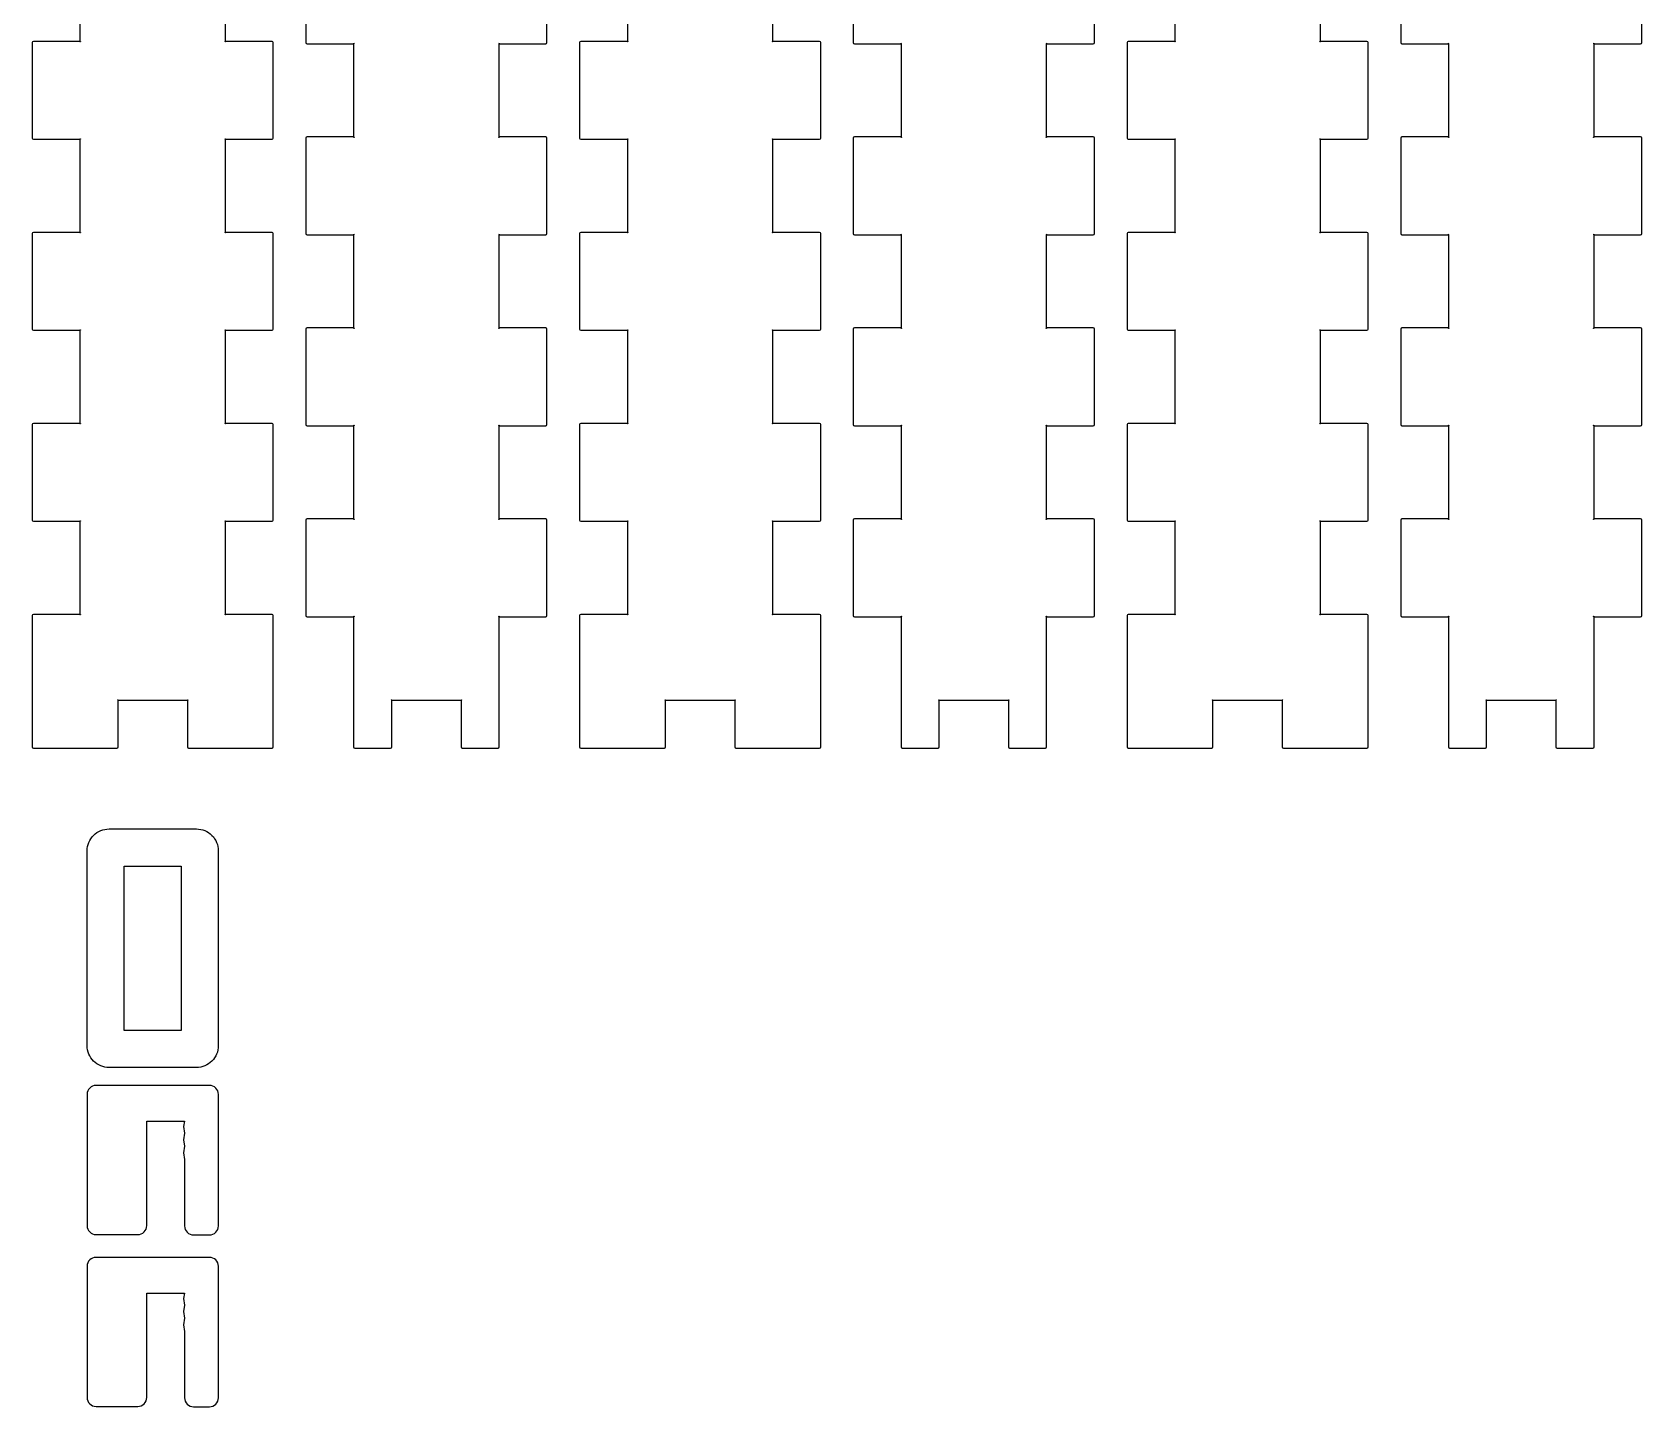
# Model space of a CAD drawing. Header units: millimetres. Extents: x 4 to 597, y 21 to 392.
# Drawn here: x 301.9 to 436.8, y 46.7 to 161.9 of the extents above; entities that cross this region are included whole.
import ezdxf

# ---------------------------------------------------------------- set-up
doc = ezdxf.new("R2010")
doc.units = ezdxf.units.MM
doc.layers.add('Layer_1', color=7, linetype='CONTINUOUS')

msp = doc.modelspace()

# ---------------------------------------------------------------- linework, layer by layer
at = {"layer": 'Layer_1', "color": 7}
for p, q in [((305.941, 168.906), (305.941, 161.106)), ((318.141, 161.106), (318.141, 168.906)), ((324.875, 169.006), (324.875, 161.006)), ((345.075, 161.006), (345.075, 169.006)), ((351.809, 168.906), (351.809, 161.106)), ((364.009, 161.106), (364.009, 168.906)), ((370.74307, 169.006), (370.74307, 161.006)), ((390.94307, 161.006), (390.94307, 169.006)), ((397.677, 168.906), (397.677, 161.106)), ((409.877, 161.106), (409.877, 168.906)), ((416.611, 169.006), (416.611, 161.006)), ((436.811, 161.006), (436.811, 169.006)), ((301.941, 161.006), (301.941, 153.006)), ((305.941, 161.106), (302.041, 161.106)), ((322.041, 161.106), (318.141, 161.106)), ((322.141, 153.006), (322.141, 161.006)), ((324.975, 160.906), (328.875, 160.906)), ((328.875, 160.906), (328.875, 153.106)), ((341.075, 153.106), (341.075, 160.906)), ((341.075, 160.906), (344.975, 160.906)), ((347.809, 161.006), (347.809, 153.006)), ((351.809, 161.106), (347.909, 161.106)), ((367.909, 161.106), (364.009, 161.106)), ((368.009, 153.006), (368.009, 161.006)), ((370.84307, 160.906), (374.74307, 160.906)), ((374.74307, 160.906), (374.74307, 153.106)), ((386.94307, 153.106), (386.94307, 160.906)), ((386.94307, 160.906), (390.84307, 160.906)), ((393.677, 161.006), (393.677, 153.006)), ((397.677, 161.106), (393.777, 161.106)), ((413.777, 161.106), (409.877, 161.106)), ((413.877, 153.006), (413.877, 161.006)), ((416.711, 160.906), (420.611, 160.906)), ((420.611, 160.906), (420.611, 153.106)), ((432.811, 153.106), (432.811, 160.906)), ((432.811, 160.906), (436.711, 160.906)), ((302.041, 152.906), (305.941, 152.906)), ((305.941, 152.906), (305.941, 145.106)), ((318.141, 145.106), (318.141, 152.906)), ((318.141, 152.906), (322.041, 152.906)), ((324.875, 153.006), (324.875, 145.006)), ((328.875, 153.106), (324.975, 153.106)), ((344.975, 153.106), (341.075, 153.106)), ((345.075, 145.006), (345.075, 153.006)), ((347.909, 152.906), (351.809, 152.906)), ((351.809, 152.906), (351.809, 145.106)), ((364.009, 145.106), (364.009, 152.906)), ((364.009, 152.906), (367.909, 152.906)), ((370.74307, 153.006), (370.74307, 145.006)), ((374.74307, 153.106), (370.84307, 153.106)), ((390.84307, 153.106), (386.94307, 153.106)), ((390.94307, 145.006), (390.94307, 153.006)), ((393.777, 152.906), (397.677, 152.906)), ((397.677, 152.906), (397.677, 145.106)), ((409.877, 145.106), (409.877, 152.906)), ((409.877, 152.906), (413.777, 152.906)), ((416.611, 153.006), (416.611, 145.006)), ((420.611, 153.106), (416.711, 153.106)), ((436.711, 153.106), (432.811, 153.106)), ((436.811, 145.006), (436.811, 153.006)), ((301.941, 145.006), (301.941, 137.006)), ((305.941, 145.106), (302.041, 145.106)), ((322.041, 145.106), (318.141, 145.106)), ((322.141, 137.006), (322.141, 145.006)), ((324.975, 144.906), (328.875, 144.906)), ((328.875, 144.906), (328.875, 137.106)), ((341.075, 137.106), (341.075, 144.906)), ((341.075, 144.906), (344.975, 144.906)), ((347.809, 145.006), (347.809, 137.006)), ((351.809, 145.106), (347.909, 145.106)), ((367.909, 145.106), (364.009, 145.106)), ((368.009, 137.006), (368.009, 145.006)), ((370.84307, 144.906), (374.74307, 144.906)), ((374.74307, 144.906), (374.74307, 137.106)), ((386.94307, 137.106), (386.94307, 144.906)), ((386.94307, 144.906), (390.84307, 144.906)), ((393.677, 145.006), (393.677, 137.006)), ((397.677, 145.106), (393.777, 145.106)), ((413.777, 145.106), (409.877, 145.106)), ((413.877, 137.006), (413.877, 145.006)), ((416.711, 144.906), (420.611, 144.906)), ((420.611, 144.906), (420.611, 137.106)), ((432.811, 137.106), (432.811, 144.906)), ((432.811, 144.906), (436.711, 144.906)), ((302.041, 136.906), (305.941, 136.906)), ((305.941, 136.906), (305.941, 129.106)), ((318.141, 129.106), (318.141, 136.906)), ((318.141, 136.906), (322.041, 136.906)), ((324.875, 137.006), (324.875, 129.006)), ((328.875, 137.106), (324.975, 137.106)), ((344.975, 137.106), (341.075, 137.106)), ((345.075, 129.006), (345.075, 137.006)), ((347.909, 136.906), (351.809, 136.906)), ((351.809, 136.906), (351.809, 129.106)), ((364.009, 129.106), (364.009, 136.906)), ((364.009, 136.906), (367.909, 136.906)), ((370.74307, 137.006), (370.74307, 129.006)), ((374.74307, 137.106), (370.84307, 137.106)), ((390.84307, 137.106), (386.94307, 137.106)), ((390.94307, 129.006), (390.94307, 137.006)), ((393.777, 136.906), (397.677, 136.906)), ((397.677, 136.906), (397.677, 129.106)), ((409.877, 129.106), (409.877, 136.906)), ((409.877, 136.906), (413.777, 136.906)), ((416.611, 137.006), (416.611, 129.006)), ((420.611, 137.106), (416.711, 137.106)), ((436.711, 137.106), (432.811, 137.106)), ((436.811, 129.006), (436.811, 137.006)), ((301.941, 129.006), (301.941, 121.006)), ((305.941, 129.106), (302.041, 129.106)), ((322.041, 129.106), (318.141, 129.106)), ((322.141, 121.006), (322.141, 129.006)), ((324.975, 128.906), (328.875, 128.906)), ((328.875, 128.906), (328.875, 121.106)), ((341.075, 121.106), (341.075, 128.906)), ((341.075, 128.906), (344.975, 128.906)), ((347.809, 129.006), (347.809, 121.006)), ((351.809, 129.106), (347.909, 129.106)), ((367.909, 129.106), (364.009, 129.106)), ((368.009, 121.006), (368.009, 129.006)), ((370.84307, 128.906), (374.74307, 128.906)), ((374.74307, 128.906), (374.74307, 121.106)), ((386.94307, 121.106), (386.94307, 128.906)), ((386.94307, 128.906), (390.84307, 128.906)), ((393.677, 129.006), (393.677, 121.006)), ((397.677, 129.106), (393.777, 129.106)), ((413.777, 129.106), (409.877, 129.106)), ((413.877, 121.006), (413.877, 129.006)), ((416.711, 128.906), (420.611, 128.906)), ((420.611, 128.906), (420.611, 121.106)), ((432.811, 121.106), (432.811, 128.906)), ((432.811, 128.906), (436.711, 128.906)), ((302.041, 120.906), (305.941, 120.906)), ((305.941, 120.906), (305.941, 113.106)), ((318.141, 113.106), (318.141, 120.906)), ((318.141, 120.906), (322.041, 120.906)), ((324.875, 121.006), (324.875, 113.006)), ((328.875, 121.106), (324.975, 121.106)), ((344.975, 121.106), (341.075, 121.106)), ((345.075, 113.006), (345.075, 121.006)), ((347.909, 120.906), (351.809, 120.906)), ((351.809, 120.906), (351.809, 113.106)), ((364.009, 113.106), (364.009, 120.906)), ((364.009, 120.906), (367.909, 120.906)), ((370.74307, 121.006), (370.74307, 113.006)), ((374.74307, 121.106), (370.84307, 121.106)), ((390.84307, 121.106), (386.94307, 121.106)), ((390.94307, 113.006), (390.94307, 121.006)), ((393.777, 120.906), (397.677, 120.906)), ((397.677, 120.906), (397.677, 113.106)), ((409.877, 113.106), (409.877, 120.906)), ((409.877, 120.906), (413.777, 120.906)), ((416.611, 121.006), (416.611, 113.006)), ((420.611, 121.106), (416.711, 121.106)), ((436.711, 121.106), (432.811, 121.106)), ((436.811, 113.006), (436.811, 121.006)), ((301.941, 113.006), (301.941, 102.006)), ((305.941, 113.106), (302.041, 113.106)), ((322.041, 113.106), (318.141, 113.106)), ((322.141, 102.006), (322.141, 113.006)), ((324.975, 112.906), (328.875, 112.906)), ((328.875, 112.906), (328.875, 102.006)), ((341.075, 102.006), (341.075, 112.906)), ((341.075, 112.906), (344.975, 112.906)), ((347.809, 113.006), (347.809, 102.006)), ((351.809, 113.106), (347.909, 113.106)), ((367.909, 113.106), (364.009, 113.106)), ((368.009, 102.006), (368.009, 113.006)), ((370.84307, 112.906), (374.74307, 112.906)), ((374.74307, 112.906), (374.74307, 102.006)), ((386.94307, 102.006), (386.94307, 112.906)), ((386.94307, 112.906), (390.84307, 112.906)), ((393.677, 113.006), (393.677, 102.006)), ((397.677, 113.106), (393.777, 113.106)), ((413.777, 113.106), (409.877, 113.106)), ((413.877, 102.006), (413.877, 113.006)), ((416.711, 112.906), (420.611, 112.906)), ((420.611, 112.906), (420.611, 102.006)), ((432.811, 102.006), (432.811, 112.906)), ((432.811, 112.906), (436.711, 112.906)), ((309.141, 102.006), (309.141, 105.906)), ((309.141, 105.906), (314.941, 105.906)), ((314.941, 105.906), (314.941, 102.006)), ((332.075, 102.006), (332.075, 105.906)), ((332.075, 105.906), (337.875, 105.906)), ((337.875, 105.906), (337.875, 102.006)), ((355.009, 102.006), (355.009, 105.906)), ((355.009, 105.906), (360.809, 105.906)), ((360.809, 105.906), (360.809, 102.006)), ((377.94307, 102.006), (377.94307, 105.906)), ((377.94307, 105.906), (383.74307, 105.906)), ((383.74307, 105.906), (383.74307, 102.006)), ((400.877, 102.006), (400.877, 105.906)), ((400.877, 105.906), (406.677, 105.906)), ((406.677, 105.906), (406.677, 102.006)), ((423.811, 102.006), (423.811, 105.906)), ((423.811, 105.906), (429.611, 105.906)), ((429.611, 105.906), (429.611, 102.006)), ((302.041, 101.906), (306.041, 101.906)), ((306.041, 101.906), (309.041, 101.906)), ((315.041, 101.906), (318.041, 101.906)), ((318.041, 101.906), (322.041, 101.906)), ((328.975, 101.906), (331.975, 101.906)), ((337.975, 101.906), (340.975, 101.906)), ((347.909, 101.906), (351.909, 101.906)), ((351.909, 101.906), (354.909, 101.906)), ((360.909, 101.906), (363.909, 101.906)), ((363.909, 101.906), (367.909, 101.906)), ((374.84307, 101.906), (377.84307, 101.906)), ((383.84307, 101.906), (386.84307, 101.906)), ((393.777, 101.906), (397.777, 101.906)), ((397.777, 101.906), (400.777, 101.906)), ((406.777, 101.906), (409.777, 101.906)), ((409.777, 101.906), (413.777, 101.906)), ((420.711, 101.906), (423.711, 101.906)), ((429.711, 101.906), (432.711, 101.906)), ((308.380188, 95.13176), (315.702163, 95.13176)), ((308.380188, 95.13176), (308.380188, 95.13176)), ((306.54703, 76.976627), (306.54703, 93.298602)), ((317.535321, 93.298602), (317.535321, 76.976627)), ((309.65625, 92.02254), (314.426073, 92.02254)), ((309.65625, 78.252718), (309.65625, 92.02254)), ((314.426073, 92.02254), (314.426073, 78.252718)), ((314.426073, 78.252718), (309.65625, 78.252718)), ((315.702163, 75.143469), (308.380188, 75.143469)), ((306.541244, 72.894629), (306.541244, 71.150729)), ((306.541244, 72.894629), (306.541244, 72.894629)), ((316.791084, 73.644629), (307.291244, 73.644629)), ((317.541084, 71.177599), (317.541084, 72.894629)), ((306.541244, 71.150729), (306.541244, 70.644299)), ((306.541244, 70.644299), (306.541244, 61.900819)), ((311.540934, 61.900819), (311.540934, 70.644299)), ((311.540934, 70.644299), (314.707154, 70.644299)), ((314.707154, 70.644299), (314.607154, 70.194709)), ((314.607154, 70.194709), (314.707154, 69.644709)), ((317.541084, 70.644299), (317.541084, 71.177599)), ((317.541084, 61.873949), (317.541084, 70.644299)), ((314.707154, 69.644709), (314.607154, 69.094709)), ((314.607154, 69.094709), (314.707154, 68.544709)), ((314.707154, 68.544709), (314.607154, 67.984709)), ((314.607154, 67.984709), (314.707154, 67.434709)), ((314.707154, 67.434709), (314.707154, 61.873949)), ((307.291244, 61.150819), (310.790934, 61.150819)), ((315.457154, 61.123949), (316.791084, 61.123949)), ((306.541244, 58.49259), (306.541244, 56.74869)), ((306.541244, 58.49259), (306.541244, 58.49259)), ((316.791084, 59.24259), (307.291244, 59.24259)), ((317.541084, 56.77556), (317.541084, 58.49259)), ((306.541244, 56.74869), (306.541244, 56.24226)), ((317.541084, 56.24226), (317.541084, 56.77556)), ((306.541244, 56.24226), (306.541244, 47.49878)), ((311.540934, 47.49878), (311.540934, 56.24226)), ((311.540934, 56.24226), (314.707154, 56.24226)), ((314.707154, 56.24226), (314.607154, 55.79267)), ((314.607154, 55.79267), (314.707154, 55.24267)), ((317.541084, 47.47191), (317.541084, 56.24226)), ((314.707154, 55.24267), (314.607154, 54.69267)), ((314.607154, 54.69267), (314.707154, 54.14267)), ((314.707154, 54.14267), (314.607154, 53.58267)), ((314.607154, 53.58267), (314.707154, 53.03267)), ((314.707154, 53.03267), (314.707154, 47.47191)), ((307.291244, 46.74878), (310.790934, 46.74878)), ((315.457154, 46.72191), (316.791084, 46.72191))]:
    msp.add_line(p, q, dxfattribs=at)
for points in [[(302.041, 161.106), (301.986, 161.106), (301.941, 161.061), (301.941, 161.006)], [(305.941, 161.106), (305.941, 161.006), (306.041, 161.106), (305.941, 161.106)], [(318.141, 161.106), (318.041, 161.106), (318.141, 161.006), (318.141, 161.106)], [(322.141, 161.006), (322.141, 161.061), (322.096, 161.106), (322.041, 161.106)], [(324.875, 161.006), (324.875, 160.951), (324.92, 160.906), (324.975, 160.906)], [(328.875, 160.906), (328.975, 160.906), (328.875, 161.006), (328.875, 160.906)], [(341.075, 160.906), (341.075, 161.006), (340.975, 160.906), (341.075, 160.906)], [(344.975, 160.906), (345.03, 160.906), (345.075, 160.951), (345.075, 161.006)], [(347.909, 161.106), (347.854, 161.106), (347.809, 161.061), (347.809, 161.006)], [(351.809, 161.106), (351.809, 161.006), (351.909, 161.106), (351.809, 161.106)], [(364.009, 161.106), (363.909, 161.106), (364.009, 161.006), (364.009, 161.106)], [(368.009, 161.006), (368.009, 161.061), (367.964, 161.106), (367.909, 161.106)], [(370.74307, 161.006), (370.74307, 160.951), (370.78807, 160.906), (370.84307, 160.906)], [(374.74307, 160.906), (374.84307, 160.906), (374.74307, 161.006), (374.74307, 160.906)], [(386.94307, 160.906), (386.94307, 161.006), (386.84307, 160.906), (386.94307, 160.906)], [(390.84307, 160.906), (390.89807, 160.906), (390.94307, 160.951), (390.94307, 161.006)], [(393.777, 161.106), (393.722, 161.106), (393.677, 161.061), (393.677, 161.006)], [(397.677, 161.106), (397.677, 161.006), (397.777, 161.106), (397.677, 161.106)], [(409.877, 161.106), (409.777, 161.106), (409.877, 161.006), (409.877, 161.106)], [(413.877, 161.006), (413.877, 161.061), (413.832, 161.106), (413.777, 161.106)], [(416.611, 161.006), (416.611, 160.951), (416.656, 160.906), (416.711, 160.906)], [(420.611, 160.906), (420.711, 160.906), (420.611, 161.006), (420.611, 160.906)], [(432.811, 160.906), (432.811, 161.006), (432.711, 160.906), (432.811, 160.906)], [(436.711, 160.906), (436.766, 160.906), (436.811, 160.951), (436.811, 161.006)], [(301.941, 153.006), (301.941, 152.951), (301.986, 152.906), (302.041, 152.906)], [(305.941, 152.906), (306.041, 152.906), (305.941, 153.006), (305.941, 152.906)], [(318.141, 152.906), (318.141, 153.006), (318.041, 152.906), (318.141, 152.906)], [(322.041, 152.906), (322.096, 152.906), (322.141, 152.951), (322.141, 153.006)], [(324.975, 153.106), (324.92, 153.106), (324.875, 153.061), (324.875, 153.006)], [(328.875, 153.106), (328.875, 153.006), (328.975, 153.106), (328.875, 153.106)], [(341.075, 153.106), (340.975, 153.106), (341.075, 153.006), (341.075, 153.106)], [(345.075, 153.006), (345.075, 153.061), (345.03, 153.106), (344.975, 153.106)], [(347.809, 153.006), (347.809, 152.951), (347.854, 152.906), (347.909, 152.906)], [(351.809, 152.906), (351.909, 152.906), (351.809, 153.006), (351.809, 152.906)], [(364.009, 152.906), (364.009, 153.006), (363.909, 152.906), (364.009, 152.906)], [(367.909, 152.906), (367.964, 152.906), (368.009, 152.951), (368.009, 153.006)], [(370.84307, 153.106), (370.78807, 153.106), (370.74307, 153.061), (370.74307, 153.006)], [(374.74307, 153.106), (374.74307, 153.006), (374.84307, 153.106), (374.74307, 153.106)], [(386.94307, 153.106), (386.84307, 153.106), (386.94307, 153.006), (386.94307, 153.106)], [(390.94307, 153.006), (390.94307, 153.061), (390.89807, 153.106), (390.84307, 153.106)], [(393.677, 153.006), (393.677, 152.951), (393.722, 152.906), (393.777, 152.906)], [(397.677, 152.906), (397.777, 152.906), (397.677, 153.006), (397.677, 152.906)], [(409.877, 152.906), (409.877, 153.006), (409.777, 152.906), (409.877, 152.906)], [(413.777, 152.906), (413.832, 152.906), (413.877, 152.951), (413.877, 153.006)], [(416.711, 153.106), (416.656, 153.106), (416.611, 153.061), (416.611, 153.006)], [(420.611, 153.106), (420.611, 153.006), (420.711, 153.106), (420.611, 153.106)], [(432.811, 153.106), (432.711, 153.106), (432.811, 153.006), (432.811, 153.106)], [(436.811, 153.006), (436.811, 153.061), (436.766, 153.106), (436.711, 153.106)], [(302.041, 145.106), (301.986, 145.106), (301.941, 145.061), (301.941, 145.006)], [(305.941, 145.106), (305.941, 145.006), (306.041, 145.106), (305.941, 145.106)], [(318.141, 145.106), (318.041, 145.106), (318.141, 145.006), (318.141, 145.106)], [(322.141, 145.006), (322.141, 145.061), (322.096, 145.106), (322.041, 145.106)], [(324.875, 145.006), (324.875, 144.951), (324.92, 144.906), (324.975, 144.906)], [(328.875, 144.906), (328.975, 144.906), (328.875, 145.006), (328.875, 144.906)], [(341.075, 144.906), (341.075, 145.006), (340.975, 144.906), (341.075, 144.906)], [(344.975, 144.906), (345.03, 144.906), (345.075, 144.951), (345.075, 145.006)], [(347.909, 145.106), (347.854, 145.106), (347.809, 145.061), (347.809, 145.006)], [(351.809, 145.106), (351.809, 145.006), (351.909, 145.106), (351.809, 145.106)], [(364.009, 145.106), (363.909, 145.106), (364.009, 145.006), (364.009, 145.106)], [(368.009, 145.006), (368.009, 145.061), (367.964, 145.106), (367.909, 145.106)], [(370.74307, 145.006), (370.74307, 144.951), (370.78807, 144.906), (370.84307, 144.906)], [(374.74307, 144.906), (374.84307, 144.906), (374.74307, 145.006), (374.74307, 144.906)], [(386.94307, 144.906), (386.94307, 145.006), (386.84307, 144.906), (386.94307, 144.906)], [(390.84307, 144.906), (390.89807, 144.906), (390.94307, 144.951), (390.94307, 145.006)], [(393.777, 145.106), (393.722, 145.106), (393.677, 145.061), (393.677, 145.006)], [(397.677, 145.106), (397.677, 145.006), (397.777, 145.106), (397.677, 145.106)], [(409.877, 145.106), (409.777, 145.106), (409.877, 145.006), (409.877, 145.106)], [(413.877, 145.006), (413.877, 145.061), (413.832, 145.106), (413.777, 145.106)], [(416.611, 145.006), (416.611, 144.951), (416.656, 144.906), (416.711, 144.906)], [(420.611, 144.906), (420.711, 144.906), (420.611, 145.006), (420.611, 144.906)], [(432.811, 144.906), (432.811, 145.006), (432.711, 144.906), (432.811, 144.906)], [(436.711, 144.906), (436.766, 144.906), (436.811, 144.951), (436.811, 145.006)], [(301.941, 137.006), (301.941, 136.951), (301.986, 136.906), (302.041, 136.906)], [(305.941, 136.906), (306.041, 136.906), (305.941, 137.006), (305.941, 136.906)], [(318.141, 136.906), (318.141, 137.006), (318.041, 136.906), (318.141, 136.906)], [(322.041, 136.906), (322.096, 136.906), (322.141, 136.951), (322.141, 137.006)], [(324.975, 137.106), (324.92, 137.106), (324.875, 137.061), (324.875, 137.006)], [(328.875, 137.106), (328.875, 137.006), (328.975, 137.106), (328.875, 137.106)], [(341.075, 137.106), (340.975, 137.106), (341.075, 137.006), (341.075, 137.106)], [(345.075, 137.006), (345.075, 137.061), (345.03, 137.106), (344.975, 137.106)], [(347.809, 137.006), (347.809, 136.951), (347.854, 136.906), (347.909, 136.906)], [(351.809, 136.906), (351.909, 136.906), (351.809, 137.006), (351.809, 136.906)], [(364.009, 136.906), (364.009, 137.006), (363.909, 136.906), (364.009, 136.906)], [(367.909, 136.906), (367.964, 136.906), (368.009, 136.951), (368.009, 137.006)], [(370.84307, 137.106), (370.78807, 137.106), (370.74307, 137.061), (370.74307, 137.006)], [(374.74307, 137.106), (374.74307, 137.006), (374.84307, 137.106), (374.74307, 137.106)], [(386.94307, 137.106), (386.84307, 137.106), (386.94307, 137.006), (386.94307, 137.106)], [(390.94307, 137.006), (390.94307, 137.061), (390.89807, 137.106), (390.84307, 137.106)], [(393.677, 137.006), (393.677, 136.951), (393.722, 136.906), (393.777, 136.906)], [(397.677, 136.906), (397.777, 136.906), (397.677, 137.006), (397.677, 136.906)], [(409.877, 136.906), (409.877, 137.006), (409.777, 136.906), (409.877, 136.906)], [(413.777, 136.906), (413.832, 136.906), (413.877, 136.951), (413.877, 137.006)], [(416.711, 137.106), (416.656, 137.106), (416.611, 137.061), (416.611, 137.006)], [(420.611, 137.106), (420.611, 137.006), (420.711, 137.106), (420.611, 137.106)], [(432.811, 137.106), (432.711, 137.106), (432.811, 137.006), (432.811, 137.106)], [(436.811, 137.006), (436.811, 137.061), (436.766, 137.106), (436.711, 137.106)], [(302.041, 129.106), (301.986, 129.106), (301.941, 129.061), (301.941, 129.006)], [(305.941, 129.106), (305.941, 129.006), (306.041, 129.106), (305.941, 129.106)], [(318.141, 129.106), (318.041, 129.106), (318.141, 129.006), (318.141, 129.106)], [(322.141, 129.006), (322.141, 129.061), (322.096, 129.106), (322.041, 129.106)], [(324.875, 129.006), (324.875, 128.951), (324.92, 128.906), (324.975, 128.906)], [(328.875, 128.906), (328.975, 128.906), (328.875, 129.006), (328.875, 128.906)], [(341.075, 128.906), (341.075, 129.006), (340.975, 128.906), (341.075, 128.906)], [(344.975, 128.906), (345.03, 128.906), (345.075, 128.951), (345.075, 129.006)], [(347.909, 129.106), (347.854, 129.106), (347.809, 129.061), (347.809, 129.006)], [(351.809, 129.106), (351.809, 129.006), (351.909, 129.106), (351.809, 129.106)], [(364.009, 129.106), (363.909, 129.106), (364.009, 129.006), (364.009, 129.106)], [(368.009, 129.006), (368.009, 129.061), (367.964, 129.106), (367.909, 129.106)], [(370.74307, 129.006), (370.74307, 128.951), (370.78807, 128.906), (370.84307, 128.906)], [(374.74307, 128.906), (374.84307, 128.906), (374.74307, 129.006), (374.74307, 128.906)], [(386.94307, 128.906), (386.94307, 129.006), (386.84307, 128.906), (386.94307, 128.906)], [(390.84307, 128.906), (390.89807, 128.906), (390.94307, 128.951), (390.94307, 129.006)], [(393.777, 129.106), (393.722, 129.106), (393.677, 129.061), (393.677, 129.006)], [(397.677, 129.106), (397.677, 129.006), (397.777, 129.106), (397.677, 129.106)], [(409.877, 129.106), (409.777, 129.106), (409.877, 129.006), (409.877, 129.106)], [(413.877, 129.006), (413.877, 129.061), (413.832, 129.106), (413.777, 129.106)], [(416.611, 129.006), (416.611, 128.951), (416.656, 128.906), (416.711, 128.906)], [(420.611, 128.906), (420.711, 128.906), (420.611, 129.006), (420.611, 128.906)], [(432.811, 128.906), (432.811, 129.006), (432.711, 128.906), (432.811, 128.906)], [(436.711, 128.906), (436.766, 128.906), (436.811, 128.951), (436.811, 129.006)], [(301.941, 121.006), (301.941, 120.951), (301.986, 120.906), (302.041, 120.906)], [(305.941, 120.906), (306.041, 120.906), (305.941, 121.006), (305.941, 120.906)], [(318.141, 120.906), (318.141, 121.006), (318.041, 120.906), (318.141, 120.906)], [(322.041, 120.906), (322.096, 120.906), (322.141, 120.951), (322.141, 121.006)], [(324.975, 121.106), (324.92, 121.106), (324.875, 121.061), (324.875, 121.006)], [(328.875, 121.106), (328.875, 121.006), (328.975, 121.106), (328.875, 121.106)], [(341.075, 121.106), (340.975, 121.106), (341.075, 121.006), (341.075, 121.106)], [(345.075, 121.006), (345.075, 121.061), (345.03, 121.106), (344.975, 121.106)], [(347.809, 121.006), (347.809, 120.951), (347.854, 120.906), (347.909, 120.906)], [(351.809, 120.906), (351.909, 120.906), (351.809, 121.006), (351.809, 120.906)], [(364.009, 120.906), (364.009, 121.006), (363.909, 120.906), (364.009, 120.906)], [(367.909, 120.906), (367.964, 120.906), (368.009, 120.951), (368.009, 121.006)], [(370.84307, 121.106), (370.78807, 121.106), (370.74307, 121.061), (370.74307, 121.006)], [(374.74307, 121.106), (374.74307, 121.006), (374.84307, 121.106), (374.74307, 121.106)], [(386.94307, 121.106), (386.84307, 121.106), (386.94307, 121.006), (386.94307, 121.106)], [(390.94307, 121.006), (390.94307, 121.061), (390.89807, 121.106), (390.84307, 121.106)], [(393.677, 121.006), (393.677, 120.951), (393.722, 120.906), (393.777, 120.906)], [(397.677, 120.906), (397.777, 120.906), (397.677, 121.006), (397.677, 120.906)], [(409.877, 120.906), (409.877, 121.006), (409.777, 120.906), (409.877, 120.906)], [(413.777, 120.906), (413.832, 120.906), (413.877, 120.951), (413.877, 121.006)], [(416.711, 121.106), (416.656, 121.106), (416.611, 121.061), (416.611, 121.006)], [(420.611, 121.106), (420.611, 121.006), (420.711, 121.106), (420.611, 121.106)], [(432.811, 121.106), (432.711, 121.106), (432.811, 121.006), (432.811, 121.106)], [(436.811, 121.006), (436.811, 121.061), (436.766, 121.106), (436.711, 121.106)], [(302.041, 113.106), (301.986, 113.106), (301.941, 113.061), (301.941, 113.006)], [(305.941, 113.106), (305.941, 113.006), (306.041, 113.106), (305.941, 113.106)], [(318.141, 113.106), (318.041, 113.106), (318.141, 113.006), (318.141, 113.106)], [(322.141, 113.006), (322.141, 113.061), (322.096, 113.106), (322.041, 113.106)], [(324.875, 113.006), (324.875, 112.951), (324.92, 112.906), (324.975, 112.906)], [(328.875, 112.906), (328.975, 112.906), (328.875, 113.006), (328.875, 112.906)], [(341.075, 112.906), (341.075, 113.006), (340.975, 112.906), (341.075, 112.906)], [(344.975, 112.906), (345.03, 112.906), (345.075, 112.951), (345.075, 113.006)], [(347.909, 113.106), (347.854, 113.106), (347.809, 113.061), (347.809, 113.006)], [(351.809, 113.106), (351.809, 113.006), (351.909, 113.106), (351.809, 113.106)], [(364.009, 113.106), (363.909, 113.106), (364.009, 113.006), (364.009, 113.106)], [(368.009, 113.006), (368.009, 113.061), (367.964, 113.106), (367.909, 113.106)], [(370.74307, 113.006), (370.74307, 112.951), (370.78807, 112.906), (370.84307, 112.906)], [(374.74307, 112.906), (374.84307, 112.906), (374.74307, 113.006), (374.74307, 112.906)], [(386.94307, 112.906), (386.94307, 113.006), (386.84307, 112.906), (386.94307, 112.906)], [(390.84307, 112.906), (390.89807, 112.906), (390.94307, 112.951), (390.94307, 113.006)], [(393.777, 113.106), (393.722, 113.106), (393.677, 113.061), (393.677, 113.006)], [(397.677, 113.106), (397.677, 113.006), (397.777, 113.106), (397.677, 113.106)], [(409.877, 113.106), (409.777, 113.106), (409.877, 113.006), (409.877, 113.106)], [(413.877, 113.006), (413.877, 113.061), (413.832, 113.106), (413.777, 113.106)], [(416.611, 113.006), (416.611, 112.951), (416.656, 112.906), (416.711, 112.906)], [(420.611, 112.906), (420.711, 112.906), (420.611, 113.006), (420.611, 112.906)], [(432.811, 112.906), (432.811, 113.006), (432.711, 112.906), (432.811, 112.906)], [(436.711, 112.906), (436.766, 112.906), (436.811, 112.951), (436.811, 113.006)], [(309.141, 105.906), (309.141, 106.006), (309.041, 105.906), (309.141, 105.906)], [(314.941, 105.906), (315.041, 105.906), (314.941, 106.006), (314.941, 105.906)], [(332.075, 105.906), (332.075, 106.006), (331.975, 105.906), (332.075, 105.906)], [(337.875, 105.906), (337.975, 105.906), (337.875, 106.006), (337.875, 105.906)], [(355.009, 105.906), (355.009, 106.006), (354.909, 105.906), (355.009, 105.906)], [(360.809, 105.906), (360.909, 105.906), (360.809, 106.006), (360.809, 105.906)], [(377.94307, 105.906), (377.94307, 106.006), (377.84307, 105.906), (377.94307, 105.906)], [(383.74307, 105.906), (383.84307, 105.906), (383.74307, 106.006), (383.74307, 105.906)], [(400.877, 105.906), (400.877, 106.006), (400.777, 105.906), (400.877, 105.906)], [(406.677, 105.906), (406.777, 105.906), (406.677, 106.006), (406.677, 105.906)], [(423.811, 105.906), (423.811, 106.006), (423.711, 105.906), (423.811, 105.906)], [(429.611, 105.906), (429.711, 105.906), (429.611, 106.006), (429.611, 105.906)], [(301.941, 102.006), (301.941, 101.951), (301.986, 101.906), (302.041, 101.906)], [(309.041, 101.906), (309.096, 101.906), (309.141, 101.951), (309.141, 102.006)], [(314.941, 102.006), (314.941, 101.951), (314.986, 101.906), (315.041, 101.906)], [(322.041, 101.906), (322.096, 101.906), (322.141, 101.951), (322.141, 102.006)], [(328.875, 102.006), (328.875, 101.951), (328.92, 101.906), (328.975, 101.906)], [(331.975, 101.906), (332.03, 101.906), (332.075, 101.951), (332.075, 102.006)], [(337.875, 102.006), (337.875, 101.951), (337.92, 101.906), (337.975, 101.906)], [(340.975, 101.906), (341.03, 101.906), (341.075, 101.951), (341.075, 102.006)], [(347.809, 102.006), (347.809, 101.951), (347.854, 101.906), (347.909, 101.906)], [(354.909, 101.906), (354.964, 101.906), (355.009, 101.951), (355.009, 102.006)], [(360.809, 102.006), (360.809, 101.951), (360.854, 101.906), (360.909, 101.906)], [(367.909, 101.906), (367.964, 101.906), (368.009, 101.951), (368.009, 102.006)], [(374.74307, 102.006), (374.74307, 101.951), (374.78807, 101.906), (374.84307, 101.906)], [(377.84307, 101.906), (377.89807, 101.906), (377.94307, 101.951), (377.94307, 102.006)], [(383.74307, 102.006), (383.74307, 101.951), (383.78807, 101.906), (383.84307, 101.906)], [(386.84307, 101.906), (386.89807, 101.906), (386.94307, 101.951), (386.94307, 102.006)], [(393.677, 102.006), (393.677, 101.951), (393.722, 101.906), (393.777, 101.906)], [(400.777, 101.906), (400.832, 101.906), (400.877, 101.951), (400.877, 102.006)], [(406.677, 102.006), (406.677, 101.951), (406.722, 101.906), (406.777, 101.906)], [(413.777, 101.906), (413.832, 101.906), (413.877, 101.951), (413.877, 102.006)], [(420.611, 102.006), (420.611, 101.951), (420.656, 101.906), (420.711, 101.906)], [(423.711, 101.906), (423.766, 101.906), (423.811, 101.951), (423.811, 102.006)], [(429.611, 102.006), (429.611, 101.951), (429.656, 101.906), (429.711, 101.906)], [(432.711, 101.906), (432.766, 101.906), (432.811, 101.951), (432.811, 102.006)], [(306.54703, 93.298602), (306.54703, 93.784786), (306.740166, 94.251057), (307.083949, 94.594841)], [(307.083949, 94.594841), (307.427733, 94.938624), (307.894004, 95.13176), (308.380188, 95.13176)], [(315.702163, 95.13176), (316.188347, 95.13176), (316.654618, 94.938624), (316.998402, 94.594841)], [(316.998402, 94.594841), (317.342185, 94.251057), (317.535321, 93.784786), (317.535321, 93.298602)], [(307.083949, 75.680388), (306.740166, 76.024172), (306.54703, 76.490443), (306.54703, 76.976627)], [(317.535321, 76.976627), (317.535321, 76.490443), (317.342185, 76.024172), (316.998402, 75.680388)], [(308.380188, 75.143469), (307.894004, 75.143469), (307.427733, 75.336605), (307.083949, 75.680388)], [(316.998402, 75.680388), (316.654618, 75.336605), (316.188347, 75.143469), (315.702163, 75.143469)], [(306.760914, 73.424959), (306.620262, 73.284307), (306.541244, 73.093541), (306.541244, 72.894629)], [(307.291244, 73.644629), (307.092332, 73.644629), (306.901566, 73.565611), (306.760914, 73.424959)], [(317.321414, 73.424959), (317.180762, 73.565611), (316.989996, 73.644629), (316.791084, 73.644629)], [(317.541084, 72.894629), (317.541084, 73.093541), (317.462066, 73.284307), (317.321414, 73.424959)], [(306.541244, 61.900819), (306.541244, 61.701907), (306.620262, 61.511141), (306.760914, 61.370489)], [(306.760914, 61.370489), (306.901566, 61.229837), (307.092332, 61.150819), (307.291244, 61.150819)], [(310.790934, 61.150819), (310.989846, 61.150819), (311.180612, 61.229837), (311.321264, 61.370489)], [(311.321264, 61.370489), (311.461916, 61.511141), (311.540934, 61.701907), (311.540934, 61.900819)], [(314.707154, 61.873949), (314.707154, 61.675037), (314.786172, 61.484271), (314.926824, 61.343619)], [(314.926824, 61.343619), (315.067476, 61.202967), (315.258242, 61.123949), (315.457154, 61.123949)], [(316.791084, 61.123949), (316.989996, 61.123949), (317.180762, 61.202967), (317.321414, 61.343619)], [(317.321414, 61.343619), (317.462066, 61.484271), (317.541084, 61.675037), (317.541084, 61.873949)], [(306.760914, 59.02292), (306.620262, 58.882268), (306.541244, 58.691502), (306.541244, 58.49259)], [(307.291244, 59.24259), (307.092332, 59.24259), (306.901566, 59.163572), (306.760914, 59.02292)], [(317.321414, 59.02292), (317.180762, 59.163572), (316.989996, 59.24259), (316.791084, 59.24259)], [(317.541084, 58.49259), (317.541084, 58.691502), (317.462066, 58.882268), (317.321414, 59.02292)], [(306.541244, 47.49878), (306.541244, 47.299868), (306.620262, 47.109102), (306.760914, 46.96845)], [(311.321264, 46.96845), (311.461916, 47.109102), (311.540934, 47.299868), (311.540934, 47.49878)], [(314.707154, 47.47191), (314.707154, 47.272998), (314.786172, 47.082232), (314.926824, 46.94158)], [(317.321414, 46.94158), (317.462066, 47.082232), (317.541084, 47.272998), (317.541084, 47.47191)], [(306.760914, 46.96845), (306.901566, 46.827798), (307.092332, 46.74878), (307.291244, 46.74878)], [(310.790934, 46.74878), (310.989846, 46.74878), (311.180612, 46.827798), (311.321264, 46.96845)], [(314.926824, 46.94158), (315.067476, 46.800928), (315.258242, 46.72191), (315.457154, 46.72191)], [(316.791084, 46.72191), (316.989996, 46.72191), (317.180762, 46.800928), (317.321414, 46.94158)]]:
    msp.add_open_spline(points, degree=3, dxfattribs=at)

doc.saveas('drawing.dxf')
